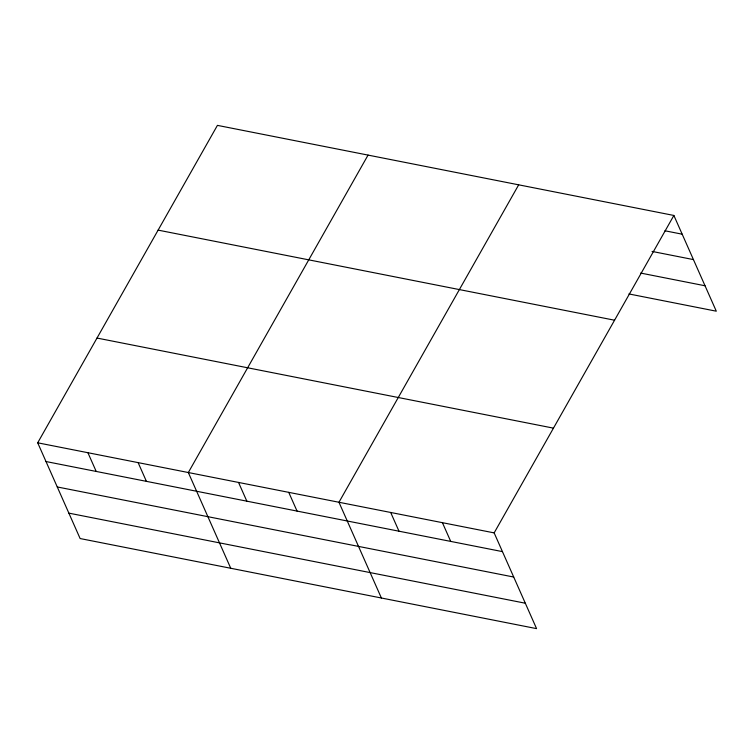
<?xml version="1.0" encoding="UTF-8"?>
<svg xmlns="http://www.w3.org/2000/svg" width="754" height="754" viewBox="0 0 754 754"><rect width="100%" height="100%" fill="white"/><g stroke="black" fill="none" stroke-linecap="round" stroke-linejoin="round"><path stroke-width="1.13" d="M673.878 215.456L494.153 532.889L536.575 628.629L80.122 538.544L37.7 442.805L217.425 125.371L673.878 215.456L716.3 311.195L628.93 293.947M368.056 155.098L188.33 472.541L230.752 568.271M518.686 184.824L338.961 502.268L381.383 597.997M664.934 230.781L682.172 234.183M652.05 251.421L693.435 259.593M640.664 273.071L705.037 285.775M158.114 230.121L614.567 320.214M97.012 338.056L553.464 428.14M37.7 442.805L494.153 532.889M45.994 461.533L502.447 551.617M57.257 486.952L513.71 577.036M68.859 513.135L525.312 603.219M442.419 522.682L450.722 541.41M390.685 512.475L398.989 531.202M288.744 492.353L297.048 511.08M238.537 482.447L246.841 501.174M138.123 462.626L146.417 481.354M87.907 452.72L96.21 471.448"/></g></svg>
